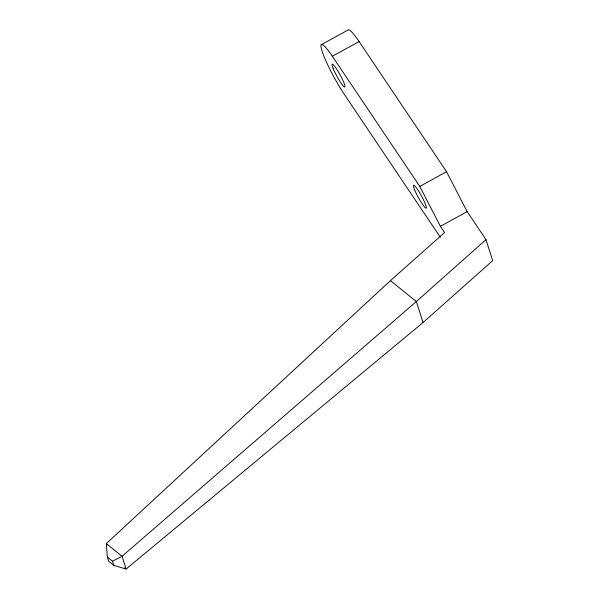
<?xml version="1.0" encoding="UTF-8"?>
<svg xmlns="http://www.w3.org/2000/svg" width="599" height="599" viewBox="0 0 599 599"><rect width="100%" height="100%" fill="white"/><g stroke="black" fill="none" stroke-linecap="round" stroke-linejoin="round"><path stroke-width="0.9" d="M440.347 237.286L344.665 94.882A35.431 4.695 61.2 0 1 322.082 51.14A35.431 4.695 61.2 0 1 332.34 56.261L419.772 186.394L440.392 226.332L444.563 232.547L390.436 280.632L106.315 543.592L107.341 557.055L108.681 561.256L113.862 565.434L126.112 569.05L423.036 322.524L492.685 260.647L485.984 239.66L467.16 211.642L446.547 171.703L359.108 41.571A35.431 4.695 61.2 0 0 347.974 30.07L321.206 44.76M485.984 239.66L416.335 301.529L122.046 556.299L112.522 561.233L107.341 557.055M332.34 56.261L359.108 41.571M419.772 186.394L446.547 171.703M440.392 226.332L467.16 211.642M390.436 280.632L416.335 301.529L423.036 322.524M124.682 567.897L126.112 569.05L122.046 556.299L106.315 543.592L106.854 545.292M112.522 561.233L113.862 565.434M414.598 189.801A13.096 1.737 61.2 0 0 425.769 208.108A13.096 1.737 61.2 0 0 419.24 192.114A13.096 1.737 61.2 0 0 414.598 189.801M333.231 68.698A13.096 1.737 61.2 0 0 344.403 87.005A13.096 1.737 61.2 0 0 337.873 71.019A13.096 1.737 61.2 0 0 333.231 68.698"/></g></svg>
